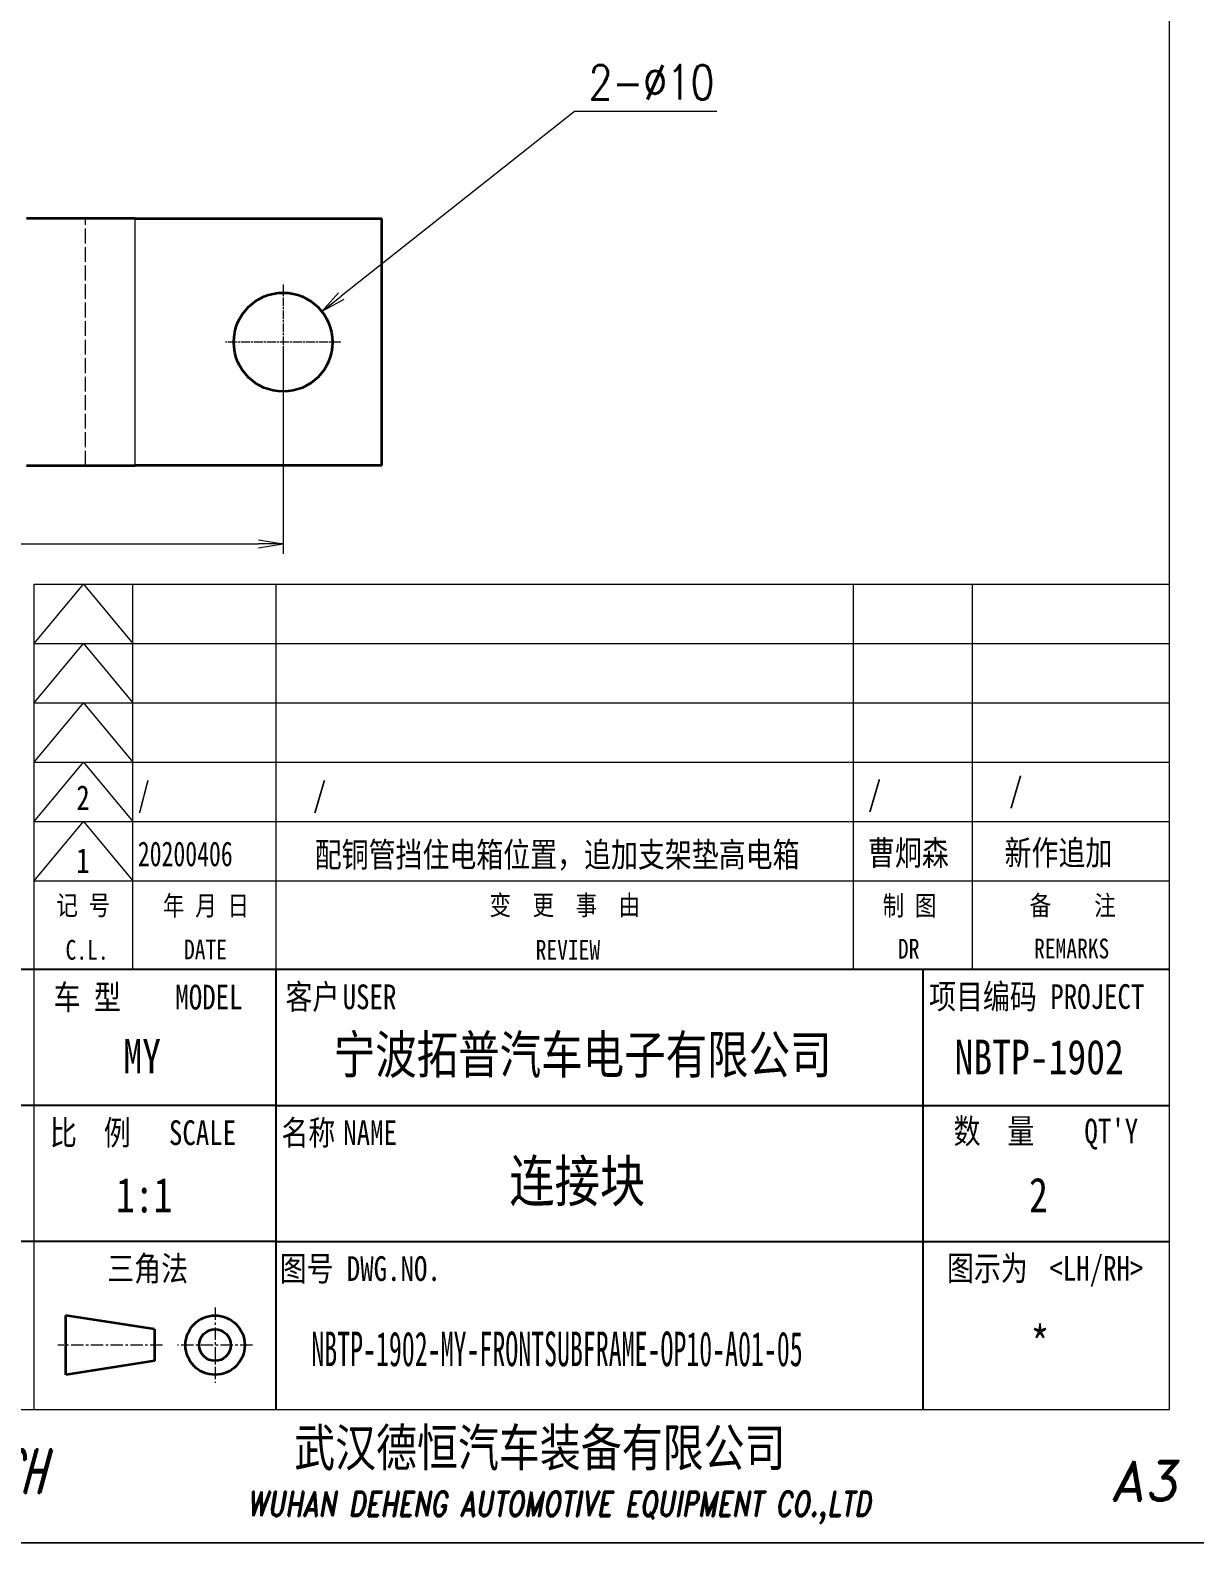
# Model space of a CAD drawing. Header units: millimetres. Extents: x 1333 to 104182, y -50696 to 74978.
# Drawn here: x 4205.9 to 4323.8, y 74395.2 to 74548.3 of the extents above; entities that cross this region are included whole.
import ezdxf
from ezdxf.enums import TextEntityAlignment as Align

# ---------------------------------------------------------------- set-up
doc = ezdxf.new("R2010")
doc.units = ezdxf.units.MM
doc.header["$LTSCALE"] = 0.5
for name, pattern in [('AM_ISO02W050x2', [3.75, 3, -0.75]), ('AM_ISO08W050x2', [9, 6, -0.75, 1.5, -0.75]), ('CENTER', [2, 1.25, -0.25, 0.25, -0.25])]:
    doc.linetypes.add(name, pattern=pattern)
for name, color, linetype, lineweight in [('中心线', 2, 'AM_ISO08W050x2', 18), ('图框', 7, 'Continuous', 18), ('标注线', 3, 'Continuous', 18), ('粗实线', 7, 'Continuous', 35), ('虚线', 1, 'AM_ISO02W050x2', 18)]:
    doc.layers.add(name, color=color, linetype=linetype, lineweight=lineweight)
for name, color, linetype in [('图\\M+19E79\\M+195B6\\M+18E9A', 7, 'Continuous'), ('图号', 7, 'Continuous'), ('图名', 7, 'Continuous'), ('数量', 7, 'Continuous'), ('车型', 7, 'Continuous')]:
    doc.layers.add(name, color=color, linetype=linetype)
doc.layers.add('打印', color=7, linetype='Continuous', lineweight=15, plot=False)
doc.layers.add('打印-禁用', color=7, linetype='Continuous', lineweight=15, plot=False)
doc.styles.add('DIM', font='romans.shx', dxfattribs={"width": 0.8, "bigfont": 'bigfont.shx'})
doc.styles.add('国标', font='simfang.ttf', dxfattribs={"width": 0.8})
doc.styles.add('标题\\M+18E9A', font='romand.shx', dxfattribs={"oblique": 10, "bigfont": 'bigfont.shx'})
doc.dimstyles.new('DEH 1-1$0', dxfattribs={"dimtxt": 3.5, "dimasz": 2.5, "dimexe": 1, "dimexo": 0.625, "dimgap": 1.2, "dimtad": 1, "dimzin": 9, "dimdsep": 46, "dimtxsty": 'DIM', "dimblk": 'OPEN', "dimcen": 0, "dimclrd": 8, "dimclre": 8, "dimclrt": 2, "dimazin": 2, "dimtfac": 0.5, "dimtmove": 0, "dimatfit": 3, "dimldrblk": 'OPEN', "dimfxl": 0, "dimtolj": 2, "dimlwd": 18, "dimlwe": 18, "dimarcsym": 0})
doc.dimstyles.new('DEH 1-1$3', dxfattribs={"dimtxt": 3.5, "dimasz": 2.5, "dimexe": 1, "dimexo": 0.625, "dimgap": 1.2, "dimtad": 1, "dimtoh": 1, "dimdsep": 46, "dimtxsty": 'DIM', "dimblk": 'OPEN', "dimcen": 0, "dimclrd": 8, "dimclre": 8, "dimclrt": 2, "dimazin": 2, "dimtfac": 0.5, "dimtofl": 0, "dimtmove": 0, "dimatfit": 3, "dimldrblk": 'OPEN', "dimfxl": 0, "dimtolj": 2, "dimlwd": 18, "dimlwe": 18, "dimarcsym": 0})

# ---------------------------------------------------------------- blocks, each defined once
blk = doc.blocks.new('GZDEH零件A3图框V01版')
at = {"layer": '中心线', "color": 1, "linetype": 'CENTER', "lineweight": 5, "ltscale": 2}
for p, q in [((3175.82, -1822.66), (3175.82, -1830.26)), ((3170.49, -1826.46), (3159.89, -1826.46)), ((3179.62, -1826.46), (3172.02, -1826.46))]:
    blk.add_line(p, q, dxfattribs=at)
at = {"layer": '图\\M+19E79\\M+195B6\\M+18E9A', "color": 7}
blk.add_line((3272.49, -1788.46), (3092.49, -1788.46), dxfattribs=at)
at = {"layer": '图\\M+19E79\\M+195B6\\M+18E9A', "color": 9}
for p, q in [((3272.49, -1788.46), (3092.49, -1788.46)), ((3181.99, -1788.46), (3181.99, -1832.96)), ((3247.49, -1788.46), (3247.49, -1832.96)), ((3181.99, -1802.21), (3092.49, -1802.21)), ((3181.99, -1802.21), (3272.49, -1802.21)), ((3181.99, -1815.96), (3092.49, -1815.96)), ((3181.99, -1815.96), (3272.49, -1815.96))]:
    blk.add_line(p, q, dxfattribs=at)
at = {"layer": '图框', "linetype": 'Continuous'}
for p, q in [((3272.49, -1832.96), (3272.49, -1554.46)), ((3157.49, -1749.46), (3272.49, -1749.46)), ((3157.49, -1832.96), (3157.49, -1749.46)), ((2882.49, -1832.96), (3272.49, -1832.96))]:
    blk.add_line(p, q, dxfattribs=at)
at = {"layer": '图框', "color": 9}
for p, q in [((3157.49, -1755.46), (3162.49, -1749.46)), ((3162.49, -1749.46), (3167.49, -1755.46)), ((3167.49, -1788.46), (3167.49, -1749.46)), ((3240.49, -1788.46), (3240.49, -1749.46)), ((3252.49, -1749.46), (3252.49, -1788.46)), ((3157.49, -1755.46), (3272.49, -1755.46)), ((3157.49, -1761.46), (3162.49, -1755.46)), ((3162.49, -1755.46), (3167.49, -1761.46)), ((3157.49, -1761.46), (3272.49, -1761.46)), ((3157.49, -1767.46), (3162.49, -1761.46)), ((3162.49, -1761.46), (3167.49, -1767.46)), ((3157.49, -1767.46), (3272.49, -1767.46)), ((3157.49, -1773.46), (3162.49, -1767.46)), ((3162.49, -1767.46), (3167.49, -1773.46)), ((3157.49, -1773.46), (3272.49, -1773.46)), ((3157.49, -1779.46), (3162.49, -1773.46)), ((3162.49, -1773.46), (3167.49, -1779.46)), ((3157.49, -1779.46), (3272.49, -1779.46))]:
    blk.add_line(p, q, dxfattribs=at)
at = {"layer": '图框', "color": 9, "linetype": 'Continuous'}
blk.add_line((3181.99, -1749.46), (3181.99, -1832.96), dxfattribs=at)
at = {"layer": '图框', "color": 2, "linetype": 'ByBlock', "lineweight": 35}
for p, q in [((3169.69, -1824.86), (3160.69, -1823.46)), ((3160.69, -1829.46), (3160.69, -1823.46)), ((3169.69, -1824.86), (3169.69, -1828.06)), ((3169.69, -1828.06), (3160.69, -1829.46))]:
    blk.add_line(p, q, dxfattribs=at)
for radius in [3, 1.6]:
    blk.add_circle((3175.82, -1826.46), radius, dxfattribs=at)
at = {"layer": '打印-禁用', "linetype": 'Continuous'}
blk.add_line((2857.49, -1846.46), (3277.49, -1846.46), dxfattribs=at)
at = {"layer": '图\\M+19E79\\M+195B6\\M+18E9A', "color": 9, "style": '国标', "width": 0.8}
for s, p in [('车 型', (3162.87, -1791.2)), ('MODEL', (3175.2, -1791.24))]:
    blk.add_text(s, height=2.5, dxfattribs=at).set_placement(p, align=Align.MIDDLE)
for s, p in [('客户', (3185.68, -1792.46)), ('USER', (3191.46, -1792.46))]:
    blk.add_text(s, height=2.5, dxfattribs=at).set_placement(p, align=Align.CENTER)
for s, p in [('项目编码 PROJECT', (3248.13, -1792.43)), ('数  量', (3250.61, -1806.05)), ('比  例\u3000', (3159.1, -1806.21)), ('SCALE', (3171.15, -1806.21)), ('名称\u3000', (3182.54, -1806.21)), ('NAME', (3188.8, -1806.21)), ("QT'Y ", (3263.86, -1806.05)), ('三角法', (3164.9, -1819.96)), ('图号', (3182.36, -1819.96)), ('DWG.NO.', (3189.16, -1819.96)), ('图示为', (3249.94, -1819.93)), ('<LH/RH>', (3260.31, -1819.93))]:
    blk.add_text(s, height=2.5, dxfattribs=at).set_placement(p)
at = {"layer": '图\\M+19E79\\M+195B6\\M+18E9A', "color": 7, "lineweight": -3, "style": '国标', "width": 0.8}
blk.add_text('武汉德恒汽车装备有限公司', height=3.8, dxfattribs=at).set_placement((3183.83, -1838.73))
at = {"layer": '图\\M+19E79\\M+195B6\\M+18E9A', "color": 7, "style": '标题\\M+18E9A'}
for s, height, oblique, width, p in [('DEH-TECH', 4.4, 15, 0.6, (3149.16, -1839.21)), ('WUHAN DEHENG AUTOMOTIVE EQUIPMENT CO.,LTD ', 2.5, 10, 0.75, (3211.26, -1842.9))]:
    blk.add_text(s, height=height, dxfattribs=dict(at, oblique=oblique, width=width)).set_placement(p, align=Align.MIDDLE)
at = {"layer": '图\\M+19E79\\M+195B6\\M+18E9A', "color": 7, "style": '标题\\M+18E9A', "oblique": 10}
blk.add_text('A3', height=4, dxfattribs=at).set_placement((3269.91, -1840.2), align=Align.MIDDLE)
at = {"layer": '图框', "color": 9, "style": '国标', "width": 0.8}
for s, p in [('记 号', (3162.47, -1782.94)), ('年 月 日', (3174.9, -1782.98)), ('变  更  事  由', (3211.24, -1782.93)), ('C.L.', (3162.86, -1787.45)), ('DATE', (3174.85, -1787.42)), ('REVIEW', (3211.55, -1787.45))]:
    blk.add_text(s, height=2, dxfattribs=at).set_placement(p, align=Align.CENTER)
for s, p in [('制 图', (3246.15, -1781.95)), ('备    注', (3262.68, -1781.92)), ('DR', (3246.06, -1786.34)), ('REMARKS', (3262.57, -1786.32))]:
    blk.add_text(s, height=2, dxfattribs=at).set_placement(p, align=Align.MIDDLE)
blk = doc.blocks.new('DEH A3')
at = {"layer": '图框'}
blk.add_blockref('GZDEH零件A3图框V01版', (-2857.49, 1846.46), dxfattribs=at)
blk = doc.blocks.new('_Open')
at = {"color": 0, "linetype": 'ByBlock', "lineweight": -2}
for p, q in [((-1, 0.167), (0, 0)), ((-1, -0.167), (0, 0)), ((0, 0), (-1, 0))]:
    blk.add_line(p, q, dxfattribs=at)
blk = doc.blocks.new('*D15')
at = {"layer": 'Defpoints', "color": 0, "transparency": 16777216}
for p in [(3991.48, 74516.69), (4231.48, 74516.69), (4231.48, 74496.28)]:
    blk.add_point(p, dxfattribs=at)
at = {"layer": '标注线', "color": 8, "lineweight": 18, "transparency": 16777216}
for p, q in [((3991.48, 74516.07), (3991.48, 74495.28)), ((4231.48, 74516.07), (4231.48, 74495.28)), ((3993.98, 74496.28), (4228.98, 74496.28))]:
    blk.add_line(p, q, dxfattribs=at)
at = {"layer": '标注线', "color": 8, "lineweight": 18, "transparency": 16777216, "xscale": 2.5, "yscale": 2.5, "zscale": 2.5, "rotation": 180}
blk.add_blockref('_Open', (3991.48, 74496.28), dxfattribs=at)
at = {"layer": '标注线', "color": 8, "lineweight": 18, "transparency": 16777216, "xscale": 2.5, "yscale": 2.5, "zscale": 2.5}
blk.add_blockref('_Open', (4231.48, 74496.28), dxfattribs=at)
at = {"layer": '标注线', "color": 2, "transparency": 16777216, "insert": (4111.48, 74499.23), "char_height": 3.5, "attachment_point": 5, "style": 'DIM'}
blk.add_mtext('\\A2;240', dxfattribs=at)
blk = doc.blocks.new('*D28')
at = {"layer": 'Defpoints', "color": 0, "transparency": 16777216}
for p in [(4235.4, 74519.8), (4227.56, 74513.59)]:
    blk.add_point(p, dxfattribs=at)
at = {"layer": '标注线', "color": 8, "lineweight": 18, "transparency": 16777216}
for p, q in [((4260.99, 74540.04), (4237.36, 74521.35)), ((4275.39, 74540.04), (4260.99, 74540.04))]:
    blk.add_line(p, q, dxfattribs=at)
at = {"layer": '标注线', "color": 8, "lineweight": 18, "transparency": 16777216, "xscale": 2.5, "yscale": 2.5, "zscale": 2.5, "rotation": 218.353946482394}
blk.add_blockref('_Open', (4235.4, 74519.8), dxfattribs=at)
at = {"layer": '标注线', "color": 2, "transparency": 16777216, "insert": (4268.79, 74542.99), "char_height": 3.5, "attachment_point": 5, "style": 'DIM'}
blk.add_mtext('\\A2;2-%%c10', dxfattribs=at)

msp = doc.modelspace()

# ---------------------------------------------------------------- linework, layer by layer
at = {"color": 7, "lineweight": 13}
msp.add_line((4216.479, 74504.193), (4216.479, 74529.193), dxfattribs=at)
at = {"layer": '中心线', "ltscale": 0.2925}
msp.add_line((4231.479, 74522.543), (4231.479, 74510.843), dxfattribs=at)
at = {"layer": '中心线', "ltscale": 0.292502}
msp.add_line((4237.329, 74516.693), (4225.629, 74516.693), dxfattribs=at)
at = {"layer": '打印'}
msp.add_lwpolyline([(3906.258, 74692.184), (4326.258, 74692.184), (4326.258, 74395.184), (3906.258, 74395.184)], close=True, dxfattribs=at)
at = {"layer": '粗实线', "ltscale": 0.275}
for p, q in [((4216.479, 74529.193), (4205.479, 74529.193)), ((4205.479, 74504.193), (4216.479, 74504.193))]:
    msp.add_line(p, q, dxfattribs=at)
at = {"layer": '粗实线'}
for p, q in [((4216.479, 74529.193), (4241.479, 74529.193)), ((4241.479, 74504.193), (4241.479, 74529.193)), ((4241.479, 74504.193), (4216.479, 74504.193))]:
    msp.add_line(p, q, dxfattribs=at)
msp.add_circle((4231.479, 74516.693), 5, dxfattribs=at)
at = {"layer": '虚线'}
for p, q in [((4211.479, 74504.193), (4211.479, 74529.193)), ((4216.479, 74504.193), (4216.479, 74529.193))]:
    msp.add_line(p, q, dxfattribs=at)

# ---------------------------------------------------------------- block references
at = {"layer": '图框'}
msp.add_blockref('DEH A3', (3906.258, 74395.184), dxfattribs=at)

# ---------------------------------------------------------------- texts
at = {"layer": '图\\M+19E79\\M+195B6\\M+18E9A', "color": 3, "style": '国标'}
for s, height, width, p in [('/', 2.5, 0.8, (4290.708, 74469.755)), ('/', 2.5, 0.8, (4305.003, 74470.126)), ('2', 2.5, 0.8, (4210.535, 74469.34)), ('/', 2.5, 0.705904, (4216.768, 74469.656)), ('/', 2.5, 0.8, (4234.503, 74469.656)), ('配铜管挡住电箱位置，追加支架垫高电箱', 2.5, 0.8, (4234.675, 74463.571)), ('曹炯森', 2.5, 0.8, (4290.708, 74463.755)), ('新作追加', 2.5, 0.8, (4304.539, 74463.766)), ('1', 2.5, 0.8, (4210.525, 74462.98)), ('20200406', 2.5, 0.705904, (4216.768, 74463.656)), ('宁波拓普汽车电子有限公司', 3.85, 0.8, (4236.603, 74442.665)), ('NBTP-1902', 3.5, 0.8, (4299.475, 74442.594)), ('1:1', 3.5, 0.8, (4214.558, 74428.617))]:
    msp.add_text(s, height=height, dxfattribs=dict(at, width=width)).set_placement(p)
at = {"layer": '图\\M+19E79\\M+195B6\\M+18E9A', "color": 3, "style": '国标', "width": 0.8}
msp.add_text('*', height=3.5, dxfattribs=at).set_placement((4308.129, 74413.6), align=Align.CENTER)
at = {"layer": '图号', "color": 3, "style": '国标', "width": 0.55}
msp.add_text('NBTP-1902-MY-FRONTSUBFRAME-OP10-A01-05', height=3.5, dxfattribs=at).set_placement((4234.337, 74413.057))
at = {"layer": '图名', "color": 3, "style": '国标', "width": 0.8}
msp.add_text('连接块 ', height=4.2, dxfattribs=at).set_placement((4262.41, 74429.698), align=Align.CENTER)
at = {"layer": '数量', "color": 3, "style": '国标', "width": 0.8}
msp.add_text('2', height=3.5, dxfattribs=at).set_placement((4307.976, 74428.632), align=Align.CENTER)
at = {"layer": '车型', "color": 3, "style": '国标', "width": 0.8}
msp.add_text('MY', height=3.5, dxfattribs=at).set_placement((4215.302, 74442.68))

# ---------------------------------------------------------------- dimensions: what is measured, and where the dimension line sits
at = {"layer": '标注线'}
dim = msp.add_diameter_dim_2p(p1=(4227.558, 74513.59), p2=(4235.4, 74519.795), dimstyle='DEH 1-1$3', override={"dimpost": '2-%%c<>'}, dxfattribs=at)
dim.commit()
dim.dimension.update_dxf_attribs({"geometry": '*D28', "text_midpoint": (4268.787, 74540.042), "dimtype": 163})
dim = msp.add_linear_dim(base=(4231.479, 74496.276), p1=(3991.479, 74516.693), p2=(4231.479, 74516.693), dimstyle='DEH 1-1$0', dxfattribs=at)
dim.commit()
dim.dimension.update_dxf_attribs({"geometry": '*D15', "text_midpoint": (4111.479, 74499.226)})

doc.saveas('drawing.dxf')
